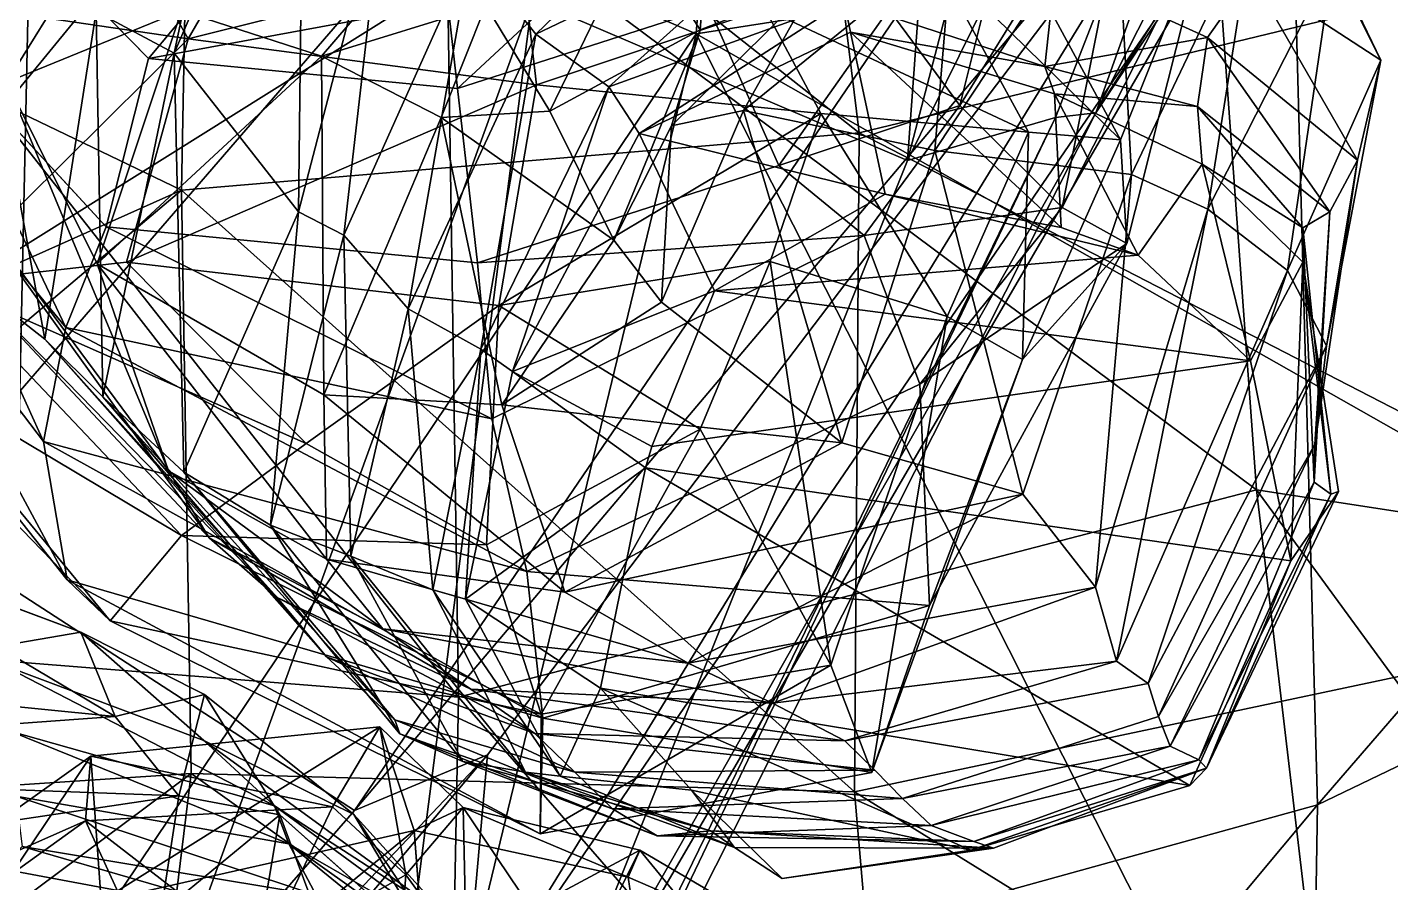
# Model space of a CAD drawing. Header units: metres. Extents: x -8 to 93, y -165 to 99.
# Drawn here: x 24.32 to 35.01, y -124.32 to -117.61 of the extents above; entities that cross this region are included whole.
import ezdxf

# ---------------------------------------------------------------- set-up
doc = ezdxf.new("R2010")
doc.units = ezdxf.units.M

msp = doc.modelspace()

# ---------------------------------------------------------------- linework, layer by layer
at = {"layer": 'jaw_half'}
for points in [[(39.76, -107.109, 193.821), (37.719, -108.407, 200.348), (32.701, -118.283, 196.191)], [(33.984, -116.352, 188.199), (39.76, -107.109, 193.821), (32.701, -118.283, 196.191)], [(26.175, -108.386, 171.943), (15.91, -119.017, 169.668), (22.696, -109.317, 174.711)], [(26.175, -108.386, 171.943), (18.688, -120.296, 166.086), (15.91, -119.017, 169.668)], [(26.175, -108.386, 171.943), (30.328, -110.686, 169.697), (18.688, -120.296, 166.086)], [(32.701, -118.283, 196.191), (37.719, -108.407, 200.348), (36.095, -108.789, 203.876)], [(31.224, -118.658, 203.717), (36.095, -108.789, 203.876), (33.353, -110.505, 206.402)], [(32.385, -118.321, 200.646), (36.095, -108.789, 203.876), (31.224, -118.658, 203.717)], [(32.701, -118.283, 196.191), (36.095, -108.789, 203.876), (32.385, -118.321, 200.646)], [(31.911, -109.213, 207.764), (28.282, -117.398, 205.736), (31.224, -118.658, 203.717)], [(31.911, -109.213, 207.764), (31.224, -118.658, 203.717), (33.353, -110.505, 206.402)], [(30.328, -110.686, 169.697), (22.14, -120.677, 164.868), (18.688, -120.296, 166.086)], [(30.328, -110.686, 169.697), (34.095, -113.192, 172.239), (22.14, -120.677, 164.868)], [(34.095, -113.192, 172.239), (26.889, -123.753, 167.434), (22.14, -120.677, 164.868)], [(26.889, -123.753, 167.434), (34.095, -113.192, 172.239), (33.814, -115.572, 175.606)], [(21.255, -114.807, 202.788), (20.747, -127.694, 203.071), (24.362, -115.969, 205.606)], [(26.889, -123.753, 167.434), (33.814, -115.572, 175.606), (27.932, -123.317, 172.394)], [(33.814, -115.572, 175.606), (33.984, -116.352, 188.199), (27.738, -125.483, 183.148)], [(27.932, -123.317, 172.394), (33.814, -115.572, 175.606), (27.738, -125.483, 183.148)], [(24.362, -115.969, 205.606), (20.747, -127.694, 203.071), (24.079, -128.976, 202.847)], [(24.362, -115.969, 205.606), (24.079, -128.976, 202.847), (28.282, -117.398, 205.736)], [(33.984, -116.352, 188.199), (32.701, -118.283, 196.191), (26.859, -128.573, 192.625)], [(27.738, -125.483, 183.148), (33.984, -116.352, 188.199), (26.859, -128.573, 192.625)], [(28.282, -117.398, 205.736), (24.079, -128.976, 202.847), (26.644, -130.106, 201.099)], [(28.282, -117.398, 205.736), (26.644, -130.106, 201.099), (31.224, -118.658, 203.717)], [(32.385, -118.321, 200.646), (31.224, -118.658, 203.717), (26.644, -130.106, 201.099)], [(26.883, -129.81, 197.184), (32.385, -118.321, 200.646), (26.644, -130.106, 201.099)], [(26.859, -128.573, 192.625), (32.701, -118.283, 196.191), (26.883, -129.81, 197.184)], [(32.701, -118.283, 196.191), (32.385, -118.321, 200.646), (26.883, -129.81, 197.184)], [(22.14, -120.677, 164.868), (26.889, -123.753, 167.434), (19.902, -131.774, 163.413)], [(19.902, -131.774, 163.413), (27.932, -123.317, 172.394), (20.911, -131.671, 168.383)], [(19.902, -131.774, 163.413), (26.889, -123.753, 167.434), (27.932, -123.317, 172.394)], [(20.911, -131.671, 168.383), (27.932, -123.317, 172.394), (27.738, -125.483, 183.148)]]:
    msp.add_3dface(points, dxfattribs=at)
at = {"layer": 'skull_half'}
for points in [[(53.764, -101.363, 382.024), (34.044, -109.155, 389.662), (34.438, -123.709, 382.25)], [(53.764, -101.363, 382.024), (34.438, -123.709, 382.25), (55.423, -113.615, 374.074)], [(30.716, -102.168, 320.492), (29.567, -117.665, 322.542), (24.015, -115.263, 318.595)], [(30.716, -102.168, 320.492), (38.823, -116.217, 324.121), (29.567, -117.665, 322.542)], [(34.044, -109.155, 389.662), (16.493, -110.781, 395.325), (17.375, -128.428, 384.974)], [(34.044, -109.155, 389.662), (17.375, -128.428, 384.974), (34.438, -123.709, 382.25)], [(33.269, -111.685, 283.866), (27.607, -116.501, 286.132), (33.96, -121.239, 281.895)], [(33.269, -111.685, 283.866), (39.059, -122.023, 279.622), (40.646, -117.193, 279.863)], [(33.269, -111.685, 283.866), (33.96, -121.239, 281.895), (39.059, -122.023, 279.622)], [(30.226, -113.402, 231.59), (30.845, -118.44, 230.343), (25.618, -114.316, 231.726)], [(30.226, -113.402, 231.59), (38.605, -116.563, 227.786), (30.845, -118.44, 230.343)], [(55.423, -113.615, 374.074), (34.438, -123.709, 382.25), (34.194, -138.712, 370.228)], [(55.423, -113.615, 374.074), (34.194, -138.712, 370.228), (48.934, -130.283, 366.137)], [(25.531, -118.891, 229.336), (18.562, -115.535, 238.881), (25.618, -114.316, 231.726)], [(25.618, -114.316, 231.726), (30.845, -118.44, 230.343), (25.531, -118.891, 229.336)], [(24.015, -115.263, 318.595), (29.567, -117.665, 322.542), (24.105, -125.794, 319.882)], [(25.531, -118.891, 229.336), (18.902, -121.853, 234.625), (18.562, -115.535, 238.881)], [(38.823, -116.217, 324.121), (39.76, -123.442, 326.764), (29.567, -117.665, 322.542)], [(27.704, -122.863, 284.941), (22.631, -116.421, 290.817), (21.694, -122.387, 291.095)], [(22.631, -116.421, 290.817), (27.704, -122.863, 284.941), (27.607, -116.501, 286.132)], [(27.607, -116.501, 286.132), (27.704, -122.863, 284.941), (33.96, -121.239, 281.895)], [(38.605, -116.563, 227.786), (37.935, -122.097, 226.424), (30.845, -118.44, 230.343)], [(29.567, -117.665, 322.542), (27.325, -126.907, 323.376), (24.105, -125.794, 319.882)], [(29.567, -117.665, 322.542), (33.543, -125.489, 326.207), (27.325, -126.907, 323.376)], [(29.567, -117.665, 322.542), (39.76, -123.442, 326.764), (33.543, -125.489, 326.207)], [(30.845, -118.44, 230.343), (30.808, -123.606, 228.582), (25.531, -118.891, 229.336)], [(30.845, -118.44, 230.343), (37.935, -122.097, 226.424), (30.808, -123.606, 228.582)], [(25.531, -118.891, 229.336), (19.662, -123.854, 233.014), (18.902, -121.853, 234.625)], [(25.531, -118.891, 229.336), (25.609, -123.462, 228.574), (19.662, -123.854, 233.014)], [(25.531, -118.891, 229.336), (30.808, -123.606, 228.582), (25.609, -123.462, 228.574)], [(33.96, -121.239, 281.895), (27.704, -122.863, 284.941), (35.166, -131.433, 280.982)], [(33.96, -121.239, 281.895), (41.901, -132.092, 279.395), (39.059, -122.023, 279.622)], [(33.96, -121.239, 281.895), (35.166, -131.433, 280.982), (41.901, -132.092, 279.395)], [(37.935, -122.097, 226.424), (37.233, -127.579, 224.933), (30.808, -123.606, 228.582)], [(21.694, -122.387, 291.095), (19.008, -129.822, 291.141), (27.529, -131.974, 285.837)], [(27.704, -122.863, 284.941), (21.694, -122.387, 291.095), (27.529, -131.974, 285.837)], [(27.704, -122.863, 284.941), (27.529, -131.974, 285.837), (35.166, -131.433, 280.982)], [(25.609, -123.462, 228.574), (19.746, -127.833, 231.604), (19.662, -123.854, 233.014)], [(25.609, -123.462, 228.574), (25.094, -127.674, 228.168), (19.746, -127.833, 231.604)], [(25.609, -123.462, 228.574), (31.139, -127.405, 227.27), (25.094, -127.674, 228.168)], [(25.609, -123.462, 228.574), (30.808, -123.606, 228.582), (31.139, -127.405, 227.27)], [(39.76, -123.442, 326.764), (39.206, -130.797, 327.62), (32.55, -132.897, 326.858)], [(39.76, -123.442, 326.764), (32.55, -132.897, 326.858), (33.543, -125.489, 326.207)], [(30.808, -123.606, 228.582), (37.233, -127.579, 224.933), (31.139, -127.405, 227.27)], [(34.438, -123.709, 382.25), (17.375, -128.428, 384.974), (17.987, -143.412, 371.145)], [(34.438, -123.709, 382.25), (17.987, -143.412, 371.145), (34.194, -138.712, 370.228)]]:
    msp.add_3dface(points, dxfattribs=at)
at = {"layer": 'teeth_lower_half'}
for points in [[(31.077, -117.473, 204.536), (32.292, -115.601, 206.006), (31.635, -118.227, 205.971)], [(31.635, -118.227, 205.971), (32.292, -115.601, 206.006), (33.044, -115.957, 208.109)], [(31.635, -118.227, 205.971), (33.044, -115.957, 208.109), (32.436, -119.027, 207.718)], [(32.436, -119.027, 207.718), (33.044, -115.957, 208.109), (33.586, -116.761, 211.168)], [(24.656, -116.05, 215.526), (23.799, -117.443, 214.642), (25.584, -117.703, 215.007)], [(24.656, -116.05, 215.526), (25.584, -117.703, 215.007), (26.066, -116.87, 215.261)], [(24.057, -116.62, 203.208), (25.877, -117.134, 202.712), (25.274, -117.859, 203.075)], [(32.895, -118.495, 213.171), (31.998, -116.839, 214.413), (31.418, -117.048, 214.98)], [(33.586, -116.761, 211.168), (31.998, -116.839, 214.413), (32.895, -118.495, 213.171)], [(32.436, -119.027, 207.718), (33.586, -116.761, 211.168), (32.945, -119.309, 210.855)], [(32.945, -119.309, 210.855), (33.586, -116.761, 211.168), (32.895, -118.495, 213.171)], [(26.066, -116.87, 215.261), (25.584, -117.703, 215.007), (28.197, -117.051, 215.013)], [(28.316, -118.064, 213.965), (28.197, -117.051, 215.013), (25.584, -117.703, 215.007)], [(28.818, -117.05, 202.384), (27.697, -118.094, 202.86), (27.62, -117.426, 202.472)], [(28.818, -117.05, 202.384), (29.666, -117.462, 202.636), (27.697, -118.094, 202.86)], [(30.105, -117.468, 215.195), (28.197, -117.051, 215.013), (28.316, -118.064, 213.965)], [(31.418, -117.048, 214.98), (30.105, -117.468, 215.195), (32.172, -118.436, 213.952)], [(32.895, -118.495, 213.171), (31.418, -117.048, 214.98), (32.172, -118.436, 213.952)], [(25.877, -117.134, 202.712), (27.62, -117.426, 202.472), (25.274, -117.859, 203.075)], [(23.799, -117.443, 214.642), (23.653, -119.617, 214.565), (25.584, -117.703, 215.007)], [(27.62, -117.426, 202.472), (27.697, -118.094, 202.86), (25.274, -117.859, 203.075)], [(30.544, -118.29, 214.501), (30.105, -117.468, 215.195), (28.316, -118.064, 213.965)], [(30.105, -117.468, 215.195), (30.544, -118.29, 214.501), (32.172, -118.436, 213.952)], [(31.077, -117.473, 204.536), (31.635, -118.227, 205.971), (30.215, -118.696, 204.73)], [(23.513, -117.63, 205.3), (24.626, -119.966, 207.243), (23.343, -118.414, 207.304)], [(24.942, -119.178, 205.265), (24.626, -119.966, 207.243), (23.513, -117.63, 205.3)], [(25.584, -117.703, 215.007), (23.653, -119.617, 214.565), (25.102, -119.454, 215.066)], [(25.584, -117.703, 215.007), (25.102, -119.454, 215.066), (28.316, -118.064, 213.965)], [(28.316, -118.064, 213.965), (25.102, -119.454, 215.066), (28.019, -119.795, 214.291)], [(28.316, -118.064, 213.965), (28.019, -119.795, 214.291), (30.544, -118.29, 214.501)], [(30.215, -118.696, 204.73), (31.635, -118.227, 205.971), (30.885, -119.245, 206.085)], [(31.635, -118.227, 205.971), (32.436, -119.027, 207.718), (30.885, -119.245, 206.085)], [(30.544, -118.29, 214.501), (28.019, -119.795, 214.291), (30.147, -119.449, 214.351)], [(30.544, -118.29, 214.501), (30.147, -119.449, 214.351), (31.536, -119.881, 214.009)], [(30.544, -118.29, 214.501), (31.536, -119.881, 214.009), (32.172, -118.436, 213.952)], [(23.343, -118.414, 207.304), (24.449, -120.861, 209.109), (23.077, -119.058, 209.305)], [(24.626, -119.966, 207.243), (24.449, -120.861, 209.109), (23.343, -118.414, 207.304)], [(32.125, -120.216, 213.112), (32.172, -118.436, 213.952), (31.536, -119.881, 214.009)], [(32.125, -120.216, 213.112), (32.895, -118.495, 213.171), (32.172, -118.436, 213.952)], [(32.945, -119.309, 210.855), (32.895, -118.495, 213.171), (32.125, -120.216, 213.112)], [(30.885, -119.245, 206.085), (27.852, -119.46, 205.007), (30.215, -118.696, 204.73)], [(23.077, -119.058, 209.305), (24.635, -121.944, 210.849), (22.863, -119.71, 211.106)], [(24.449, -120.861, 209.109), (24.635, -121.944, 210.849), (23.077, -119.058, 209.305)], [(30.885, -119.245, 206.085), (32.436, -119.027, 207.718), (31.32, -120.411, 207.651)], [(31.32, -120.411, 207.651), (32.436, -119.027, 207.718), (32.945, -119.309, 210.855)], [(27.966, -120.682, 206.977), (24.626, -119.966, 207.243), (24.942, -119.178, 205.265)], [(27.966, -120.682, 206.977), (24.942, -119.178, 205.265), (27.852, -119.46, 205.007)], [(30.885, -119.245, 206.085), (27.966, -120.682, 206.977), (27.852, -119.46, 205.007)], [(31.32, -120.411, 207.651), (32.945, -119.309, 210.855), (31.398, -122.145, 209.899)], [(31.398, -122.145, 209.899), (32.945, -119.309, 210.855), (32.125, -120.216, 213.112)], [(25.102, -119.454, 215.066), (23.653, -119.617, 214.565), (26.509, -120.875, 214.694)], [(25.102, -119.454, 215.066), (26.509, -120.875, 214.694), (28.019, -119.795, 214.291)], [(30.147, -119.449, 214.351), (28.019, -119.795, 214.291), (29.6, -120.763, 214.083)], [(30.147, -119.449, 214.351), (29.6, -120.763, 214.083), (30.623, -122.612, 213.693)], [(30.147, -119.449, 214.351), (30.623, -122.612, 213.693), (31.536, -119.881, 214.009)], [(25.533, -121.596, 214.243), (23.653, -119.617, 214.565), (22.672, -119.891, 213.291)], [(23.653, -119.617, 214.565), (25.533, -121.596, 214.243), (26.509, -120.875, 214.694)], [(22.863, -119.71, 211.106), (24.972, -122.265, 213.493), (22.672, -119.891, 213.291)], [(24.635, -121.944, 210.849), (24.972, -122.265, 213.493), (22.863, -119.71, 211.106)], [(28.019, -119.795, 214.291), (26.509, -120.875, 214.694), (27.923, -121.671, 213.657)], [(28.019, -119.795, 214.291), (27.923, -121.671, 213.657), (29.6, -120.763, 214.083)], [(22.672, -119.891, 213.291), (24.972, -122.265, 213.493), (25.533, -121.596, 214.243)], [(30.946, -123.455, 211.81), (31.536, -119.881, 214.009), (30.623, -122.612, 213.693)], [(30.946, -123.455, 211.81), (32.125, -120.216, 213.112), (31.536, -119.881, 214.009)], [(28.24, -121.88, 208.536), (24.449, -120.861, 209.109), (24.626, -119.966, 207.243)], [(28.24, -121.88, 208.536), (24.626, -119.966, 207.243), (27.966, -120.682, 206.977)], [(31.398, -122.145, 209.899), (32.125, -120.216, 213.112), (30.946, -123.455, 211.81)], [(31.398, -122.145, 209.899), (28.24, -121.88, 208.536), (31.32, -120.411, 207.651)], [(29.6, -120.763, 214.083), (27.923, -121.671, 213.657), (28.353, -122.996, 213.237)], [(29.6, -120.763, 214.083), (28.353, -122.996, 213.237), (30.623, -122.612, 213.693)], [(28.366, -123.028, 210.241), (24.449, -120.861, 209.109), (28.24, -121.88, 208.536)], [(28.366, -123.028, 210.241), (24.635, -121.944, 210.849), (24.449, -120.861, 209.109)], [(26.509, -120.875, 214.694), (25.533, -121.596, 214.243), (27.923, -121.671, 213.657)], [(28.353, -122.996, 213.237), (25.533, -121.596, 214.243), (24.972, -122.265, 213.493)], [(25.533, -121.596, 214.243), (28.353, -122.996, 213.237), (27.923, -121.671, 213.657)], [(24.743, -122.354, 201.68), (24.088, -122.468, 201.324), (23.481, -121.883, 201.808)], [(28.366, -123.028, 210.241), (28.345, -123.936, 212.391), (24.635, -121.944, 210.849)], [(28.345, -123.936, 212.391), (24.972, -122.265, 213.493), (24.635, -121.944, 210.849)], [(31.398, -122.145, 209.899), (28.366, -123.028, 210.241), (28.24, -121.88, 208.536)], [(31.398, -122.145, 209.899), (30.946, -123.455, 211.81), (28.366, -123.028, 210.241)], [(24.972, -122.265, 213.493), (28.345, -123.936, 212.391), (28.353, -122.996, 213.237)], [(25.011, -123.016, 200.768), (24.088, -122.468, 201.324), (24.743, -122.354, 201.68)], [(25.712, -122.843, 201.541), (25.011, -123.016, 200.768), (24.743, -122.354, 201.68)], [(19.784, -122.495, 200.809), (25.011, -123.016, 200.768), (19.507, -123.416, 200.717)], [(25.011, -123.016, 200.768), (19.784, -122.495, 200.809), (24.088, -122.468, 201.324)], [(26.26, -123.716, 205.544), (24.116, -122.606, 204.168), (24.19, -123.13, 205.685)], [(26.26, -123.716, 205.544), (25.708, -123.203, 204.016), (24.116, -122.606, 204.168)], [(30.946, -123.455, 211.81), (30.623, -122.612, 213.693), (28.345, -123.936, 212.391)], [(30.623, -122.612, 213.693), (28.353, -122.996, 213.237), (28.345, -123.936, 212.391)], [(25.712, -122.843, 201.541), (25.511, -123.637, 200.676), (25.011, -123.016, 200.768)], [(25.712, -122.843, 201.541), (26.304, -123.787, 201.281), (25.511, -123.637, 200.676)], [(25.011, -123.016, 200.768), (25.511, -123.637, 200.676), (19.507, -123.416, 200.717)], [(30.946, -123.455, 211.81), (28.345, -123.936, 212.391), (28.366, -123.028, 210.241)], [(26.373, -124.014, 207.192), (24.19, -123.13, 205.685), (24.234, -123.641, 207.46)], [(26.373, -124.014, 207.192), (26.26, -123.716, 205.544), (24.19, -123.13, 205.685)], [(27.619, -124.594, 205.37), (25.708, -123.203, 204.016), (26.26, -123.716, 205.544)], [(27.619, -124.594, 205.37), (26.884, -123.783, 203.754), (25.708, -123.203, 204.016)], [(19.507, -123.416, 200.717), (25.511, -123.637, 200.676), (19.621, -124.515, 200.902)], [(25.511, -123.637, 200.676), (25.371, -124.554, 200.308), (19.621, -124.515, 200.902)], [(26.589, -124.416, 209.941), (24.234, -123.641, 207.46), (24.284, -124.034, 209.947)], [(26.589, -124.416, 209.941), (26.373, -124.014, 207.192), (24.234, -123.641, 207.46)], [(25.511, -123.637, 200.676), (26.304, -123.787, 201.281), (25.371, -124.554, 200.308)], [(26.304, -123.787, 201.281), (26.089, -125.06, 200.663), (25.371, -124.554, 200.308)], [(26.089, -125.06, 200.663), (26.304, -123.787, 201.281), (27.18, -126.147, 202.061)], [(27.738, -124.797, 206.933), (26.26, -123.716, 205.544), (26.373, -124.014, 207.192)], [(27.738, -124.797, 206.933), (27.619, -124.594, 205.37), (26.26, -123.716, 205.544)], [(26.304, -123.787, 201.281), (27.53, -124.879, 203.276), (27.18, -126.147, 202.061)], [(26.884, -123.783, 203.754), (27.619, -124.594, 205.37), (28.121, -125.626, 204.594)], [(27.53, -124.879, 203.276), (26.884, -123.783, 203.754), (28.121, -125.626, 204.594)], [(26.263, -124.609, 211.296), (24.284, -124.034, 209.947), (24.124, -124.21, 211.213)], [(26.589, -124.416, 209.941), (24.284, -124.034, 209.947), (26.263, -124.609, 211.296)], [(28.001, -125.338, 209.928), (26.373, -124.014, 207.192), (26.589, -124.416, 209.941)], [(28.001, -125.338, 209.928), (27.738, -124.797, 206.933), (26.373, -124.014, 207.192)], [(25.132, -125.802, 213.453), (24.124, -124.21, 211.213), (23.816, -125.114, 213.607)], [(26.263, -124.609, 211.296), (24.124, -124.21, 211.213), (25.132, -125.802, 213.453)]]:
    msp.add_3dface(points, dxfattribs=at)
at = {"layer": 'teeth_lower_half', "invisible_edges": 1}
for points in [[(24.057, -116.62, 203.208), (24.942, -119.178, 205.265), (23.513, -117.63, 205.3)], [(24.942, -119.178, 205.265), (24.057, -116.62, 203.208), (25.274, -117.859, 203.075)], [(29.666, -117.462, 202.636), (27.852, -119.46, 205.007), (27.697, -118.094, 202.86)], [(27.852, -119.46, 205.007), (29.666, -117.462, 202.636), (30.215, -118.696, 204.73)], [(29.666, -117.462, 202.636), (31.077, -117.473, 204.536), (30.215, -118.696, 204.73)], [(25.274, -117.859, 203.075), (27.852, -119.46, 205.007), (24.942, -119.178, 205.265)], [(27.852, -119.46, 205.007), (25.274, -117.859, 203.075), (27.697, -118.094, 202.86)], [(30.885, -119.245, 206.085), (28.24, -121.88, 208.536), (27.966, -120.682, 206.977)], [(28.24, -121.88, 208.536), (30.885, -119.245, 206.085), (31.32, -120.411, 207.651)], [(24.116, -122.606, 204.168), (24.743, -122.354, 201.68), (23.481, -121.883, 201.808)], [(24.743, -122.354, 201.68), (24.116, -122.606, 204.168), (25.708, -123.203, 204.016)], [(25.708, -123.203, 204.016), (25.712, -122.843, 201.541), (24.743, -122.354, 201.68)], [(25.712, -122.843, 201.541), (25.708, -123.203, 204.016), (26.884, -123.783, 203.754)], [(27.53, -124.879, 203.276), (25.712, -122.843, 201.541), (26.884, -123.783, 203.754)], [(25.712, -122.843, 201.541), (27.53, -124.879, 203.276), (26.304, -123.787, 201.281)]]:
    msp.add_3dface(points, dxfattribs=at)
at = {"layer": 'teeth_upper_half'}
for points in [[(26.032, -115.181, 222.542), (24.862, -117.489, 222.909), (25.474, -117.817, 223.967)], [(26.032, -115.181, 222.542), (25.474, -117.817, 223.967), (26.49, -115.47, 223.955)], [(26.49, -115.47, 223.955), (25.474, -117.817, 223.967), (26.449, -119.059, 226.527)], [(26.49, -115.47, 223.955), (26.449, -119.059, 226.527), (27.124, -116.468, 225.717)], [(30.242, -115.801, 226.56), (27.797, -117.026, 226.852), (28.311, -117.668, 228.183)], [(30.519, -116.611, 228.171), (30.242, -115.801, 226.56), (28.311, -117.668, 228.183)], [(34.936, -117.87, 222.733), (34.014, -115.956, 223.963), (33.92, -117.208, 225.525)], [(34.557, -117.115, 220.736), (34.014, -115.956, 223.963), (34.936, -117.87, 222.733)], [(29.598, -117.633, 216.722), (29.104, -116.861, 217.623), (29.717, -116.101, 216.898)], [(29.717, -116.101, 216.898), (30.486, -117.289, 216.902), (29.598, -117.633, 216.722)], [(23.805, -119.547, 220.324), (24.46, -120.059, 221.747), (23.806, -116.475, 221.071)], [(23.806, -116.475, 221.071), (24.46, -120.059, 221.747), (24.862, -117.489, 222.909)], [(27.124, -116.468, 225.717), (26.449, -119.059, 226.527), (26.806, -119.242, 226.51)], [(27.124, -116.468, 225.717), (26.806, -119.242, 226.51), (27.797, -117.026, 226.852)], [(32.856, -116.439, 217.945), (31.438, -118.579, 216.174), (31.574, -116.938, 216.638)], [(31.438, -118.579, 216.174), (32.856, -116.439, 217.945), (32.98, -118.766, 217.777)], [(32.98, -118.766, 217.777), (32.856, -116.439, 217.945), (33.94, -116.755, 219.289)], [(30.519, -116.611, 228.171), (28.311, -117.668, 228.183), (28.882, -118.079, 229.375)], [(30.729, -117.415, 229.114), (30.519, -116.611, 228.171), (28.882, -118.079, 229.375)], [(24.033, -116.705, 218.958), (24.862, -116.913, 218.091), (24.163, -118.044, 218.448)], [(32.98, -118.766, 217.777), (33.94, -116.755, 219.289), (33.58, -119.038, 218.715)], [(33.58, -119.038, 218.715), (33.94, -116.755, 219.289), (34.557, -117.115, 220.736)], [(24.862, -116.913, 218.091), (25.533, -117.484, 217.379), (24.163, -118.044, 218.448)], [(29.104, -116.861, 217.623), (28.421, -118.271, 216.794), (27.918, -117.442, 217.531)], [(29.104, -116.861, 217.623), (29.598, -117.633, 216.722), (28.421, -118.271, 216.794)], [(31.574, -116.938, 216.638), (29.939, -118.265, 216.145), (30.486, -117.289, 216.902)], [(31.574, -116.938, 216.638), (31.438, -118.579, 216.174), (29.939, -118.265, 216.145)], [(27.355, -116.996, 217.951), (26.63, -117.839, 217.084), (25.533, -117.484, 217.379)], [(27.355, -116.996, 217.951), (27.918, -117.442, 217.531), (26.63, -117.839, 217.084)], [(26.806, -119.242, 226.51), (27.309, -119.819, 227.856), (27.797, -117.026, 226.852)], [(27.797, -117.026, 226.852), (27.309, -119.819, 227.856), (28.311, -117.668, 228.183)], [(32.385, -117.149, 227.616), (30.729, -117.415, 229.114), (32.3, -117.92, 228.513)], [(33.576, -117.692, 227.1), (32.385, -117.149, 227.616), (32.3, -117.92, 228.513)], [(33.92, -117.208, 225.525), (32.385, -117.149, 227.616), (33.576, -117.692, 227.1)], [(33.58, -119.038, 218.715), (34.557, -117.115, 220.736), (34.205, -119.52, 220.283)], [(34.205, -119.52, 220.283), (34.557, -117.115, 220.736), (34.936, -117.87, 222.733)], [(34.754, -118.655, 224.7), (33.92, -117.208, 225.525), (33.576, -117.692, 227.1)], [(34.936, -117.87, 222.733), (33.92, -117.208, 225.525), (34.754, -118.655, 224.7)], [(30.486, -117.289, 216.902), (29.939, -118.265, 216.145), (29.375, -118.386, 216.401)], [(30.486, -117.289, 216.902), (29.375, -118.386, 216.401), (29.598, -117.633, 216.722)], [(25.533, -117.484, 217.379), (24.871, -119.467, 217.98), (24.163, -118.044, 218.448)], [(24.46, -120.059, 221.747), (24.915, -120.511, 222.999), (24.862, -117.489, 222.909)], [(24.862, -117.489, 222.909), (24.915, -120.511, 222.999), (25.474, -117.817, 223.967)], [(25.533, -117.484, 217.379), (26.63, -117.839, 217.084), (24.871, -119.467, 217.98)], [(27.918, -117.442, 217.531), (27.569, -118.32, 217.089), (26.63, -117.839, 217.084)], [(27.918, -117.442, 217.531), (28.421, -118.271, 216.794), (27.569, -118.32, 217.089)], [(30.729, -117.415, 229.114), (28.882, -118.079, 229.375), (29.12, -118.445, 229.899)], [(30.777, -117.651, 229.425), (30.729, -117.415, 229.114), (29.12, -118.445, 229.899)], [(32.3, -117.92, 228.513), (30.729, -117.415, 229.114), (30.777, -117.651, 229.425)], [(27.309, -119.819, 227.856), (27.879, -120.135, 229.11), (28.311, -117.668, 228.183)], [(28.311, -117.668, 228.183), (27.879, -120.135, 229.11), (28.882, -118.079, 229.375)], [(29.598, -117.633, 216.722), (28.923, -119.283, 216.378), (28.421, -118.271, 216.794)], [(28.923, -119.283, 216.378), (29.598, -117.633, 216.722), (29.375, -118.386, 216.401)], [(31.05, -118.922, 230.949), (30.777, -117.651, 229.425), (29.12, -118.445, 229.899)], [(32.43, -119.182, 230.516), (32.376, -118.135, 229.083), (30.777, -117.651, 229.425)], [(32.43, -119.182, 230.516), (30.777, -117.651, 229.425), (31.05, -118.922, 230.949)], [(32.376, -118.135, 229.083), (32.3, -117.92, 228.513), (30.777, -117.651, 229.425)], [(33.576, -117.692, 227.1), (32.3, -117.92, 228.513), (33.499, -118.233, 227.877)], [(34.535, -119.059, 225.974), (33.576, -117.692, 227.1), (33.499, -118.233, 227.877)], [(34.754, -118.655, 224.7), (33.576, -117.692, 227.1), (34.535, -119.059, 225.974)], [(26.63, -117.839, 217.084), (26.648, -120.494, 217.181), (24.871, -119.467, 217.98)], [(24.915, -120.511, 222.999), (25.55, -121.1, 224.677), (25.474, -117.817, 223.967)], [(25.474, -117.817, 223.967), (25.55, -121.1, 224.677), (26.449, -119.059, 226.527)], [(26.63, -117.839, 217.084), (27.569, -118.32, 217.089), (26.648, -120.494, 217.181)], [(34.205, -119.52, 220.283), (34.936, -117.87, 222.733), (34.511, -120.109, 222.02)], [(34.511, -120.109, 222.02), (34.936, -117.87, 222.733), (34.754, -118.655, 224.7)], [(33.499, -118.233, 227.877), (32.3, -117.92, 228.513), (32.376, -118.135, 229.083)], [(25.431, -121.089, 218.345), (23.478, -118.459, 219.627), (24.163, -118.044, 218.448)], [(24.871, -119.467, 217.98), (25.431, -121.089, 218.345), (24.163, -118.044, 218.448)], [(27.879, -120.135, 229.11), (28.127, -120.312, 229.576), (28.882, -118.079, 229.375)], [(28.882, -118.079, 229.375), (28.127, -120.312, 229.576), (29.12, -118.445, 229.899)], [(33.535, -118.686, 228.552), (32.376, -118.135, 229.083), (33.034, -119.4, 230.175)], [(33.034, -119.4, 230.175), (32.376, -118.135, 229.083), (32.43, -119.182, 230.516)], [(33.535, -118.686, 228.552), (33.499, -118.233, 227.877), (32.376, -118.135, 229.083)], [(34.323, -119.185, 227.072), (33.499, -118.233, 227.877), (33.535, -118.686, 228.552)], [(34.535, -119.059, 225.974), (33.499, -118.233, 227.877), (34.323, -119.185, 227.072)], [(27.569, -118.32, 217.089), (28.044, -120.573, 216.547), (26.648, -120.494, 217.181)], [(28.421, -118.271, 216.794), (28.923, -119.283, 216.378), (27.569, -118.32, 217.089)], [(27.569, -118.32, 217.089), (28.923, -119.283, 216.378), (28.044, -120.573, 216.547)], [(29.939, -118.265, 216.145), (30.709, -120.871, 215.764), (29.296, -119.768, 215.98)], [(29.939, -118.265, 216.145), (29.296, -119.768, 215.98), (29.375, -118.386, 216.401)], [(29.939, -118.265, 216.145), (31.438, -118.579, 216.174), (30.709, -120.871, 215.764)], [(28.127, -120.312, 229.576), (29.712, -119.68, 231.325), (29.12, -118.445, 229.899)], [(29.375, -118.386, 216.401), (29.296, -119.768, 215.98), (28.923, -119.283, 216.378)], [(31.05, -118.922, 230.949), (29.12, -118.445, 229.899), (29.712, -119.68, 231.325)], [(25.749, -121.616, 219.306), (23.805, -119.547, 220.324), (23.478, -118.459, 219.627)], [(25.431, -121.089, 218.345), (25.749, -121.616, 219.306), (23.478, -118.459, 219.627)], [(31.438, -118.579, 216.174), (32.129, -121.273, 216.902), (30.709, -120.871, 215.764)], [(31.438, -118.579, 216.174), (32.98, -118.766, 217.777), (32.129, -121.273, 216.902)], [(34.511, -120.109, 222.02), (34.754, -118.655, 224.7), (34.417, -120.883, 223.703)], [(34.417, -120.883, 223.703), (34.754, -118.655, 224.7), (34.535, -119.059, 225.974)], [(32.129, -121.273, 216.902), (32.98, -118.766, 217.777), (32.698, -122.001, 218.364)], [(32.98, -118.766, 217.777), (33.58, -119.038, 218.715), (32.698, -122.001, 218.364)], [(33.535, -118.686, 228.552), (33.034, -119.4, 230.175), (33.915, -120.227, 229.677)], [(34.323, -119.453, 227.835), (33.535, -118.686, 228.552), (33.915, -120.227, 229.677)], [(34.323, -119.185, 227.072), (33.535, -118.686, 228.552), (34.323, -119.453, 227.835)], [(31.05, -118.922, 230.949), (29.712, -119.68, 231.325), (33.034, -119.4, 230.175)], [(33.034, -119.4, 230.175), (32.43, -119.182, 230.516), (31.05, -118.922, 230.949)], [(25.55, -121.1, 224.677), (26.231, -121.517, 226.024), (26.449, -119.059, 226.527)], [(26.449, -119.059, 226.527), (26.231, -121.517, 226.024), (26.806, -119.242, 226.51)], [(32.698, -122.001, 218.364), (33.58, -119.038, 218.715), (32.864, -122.582, 219.945)], [(33.58, -119.038, 218.715), (34.205, -119.52, 220.283), (32.864, -122.582, 219.945)], [(34.413, -121.18, 225.183), (34.535, -119.059, 225.974), (34.323, -119.185, 227.072)], [(34.417, -120.883, 223.703), (34.535, -119.059, 225.974), (34.413, -121.18, 225.183)], [(34.544, -121.272, 226.334), (34.323, -119.185, 227.072), (34.323, -119.453, 227.835)], [(34.413, -121.18, 225.183), (34.323, -119.185, 227.072), (34.544, -121.272, 226.334)], [(26.231, -121.517, 226.024), (26.86, -121.76, 227.483), (26.806, -119.242, 226.51)], [(26.806, -119.242, 226.51), (26.86, -121.76, 227.483), (27.309, -119.819, 227.856)], [(28.923, -119.283, 216.378), (29.296, -119.768, 215.98), (28.044, -120.573, 216.547)], [(33.034, -119.4, 230.175), (29.712, -119.68, 231.325), (33.915, -120.227, 229.677)], [(24.871, -119.467, 217.98), (26.648, -120.494, 217.181), (26.668, -121.781, 217.46)], [(26.668, -121.781, 217.46), (25.431, -121.089, 218.345), (24.871, -119.467, 217.98)], [(32.864, -122.582, 219.945), (34.205, -119.52, 220.283), (33.111, -122.756, 221.72)], [(34.205, -119.52, 220.283), (34.511, -120.109, 222.02), (33.111, -122.756, 221.72)], [(34.323, -119.453, 227.835), (33.915, -120.227, 229.677), (34.231, -121.795, 229.09)], [(34.605, -121.253, 227.176), (34.323, -119.453, 227.835), (34.231, -121.795, 229.09)], [(34.544, -121.272, 226.334), (34.323, -119.453, 227.835), (34.605, -121.253, 227.176)], [(26.283, -122.082, 220.27), (24.46, -120.059, 221.747), (23.805, -119.547, 220.324)], [(25.749, -121.616, 219.306), (26.283, -122.082, 220.27), (23.805, -119.547, 220.324)], [(28.127, -120.312, 229.576), (29.22, -120.898, 231.017), (29.712, -119.68, 231.325)], [(29.712, -119.68, 231.325), (29.22, -120.898, 231.017), (33.915, -120.227, 229.677)], [(26.86, -121.76, 227.483), (27.502, -122.023, 228.702), (27.309, -119.819, 227.856)], [(27.309, -119.819, 227.856), (27.502, -122.023, 228.702), (27.879, -120.135, 229.11)], [(29.296, -119.768, 215.98), (30.709, -120.871, 215.764), (28.044, -120.573, 216.547)], [(26.283, -122.082, 220.27), (26.669, -122.548, 221.594), (24.46, -120.059, 221.747)], [(26.669, -122.548, 221.594), (24.915, -120.511, 222.999), (24.46, -120.059, 221.747)], [(27.502, -122.023, 228.702), (27.759, -122.097, 229.158), (27.879, -120.135, 229.11)], [(27.879, -120.135, 229.11), (27.759, -122.097, 229.158), (28.127, -120.312, 229.576)], [(33.111, -122.756, 221.72), (34.511, -120.109, 222.02), (33.192, -123.016, 223.326)], [(34.511, -120.109, 222.02), (34.417, -120.883, 223.703), (33.192, -123.016, 223.326)], [(27.759, -122.097, 229.158), (29.169, -121.067, 230.982), (28.127, -120.312, 229.576)], [(28.127, -120.312, 229.576), (29.169, -121.067, 230.982), (29.22, -120.898, 231.017)], [(24.915, -120.511, 222.999), (27.206, -123.041, 223.279), (25.55, -121.1, 224.677)], [(26.669, -122.548, 221.594), (27.206, -123.041, 223.279), (24.915, -120.511, 222.999)], [(26.648, -120.494, 217.181), (28.538, -122.04, 216.59), (26.668, -121.781, 217.46)], [(26.648, -120.494, 217.181), (28.044, -120.573, 216.547), (28.538, -122.04, 216.59)], [(28.044, -120.573, 216.547), (30.709, -120.871, 215.764), (28.538, -122.04, 216.59)], [(32.129, -121.273, 216.902), (28.538, -122.04, 216.59), (30.709, -120.871, 215.764)], [(33.192, -123.016, 223.326), (34.417, -120.883, 223.703), (33.285, -123.248, 224.889)], [(34.417, -120.883, 223.703), (34.413, -121.18, 225.183), (33.285, -123.248, 224.889)], [(27.111, -122.329, 218.547), (25.431, -121.089, 218.345), (26.668, -121.781, 217.46)], [(27.111, -122.329, 218.547), (25.749, -121.616, 219.306), (25.431, -121.089, 218.345)], [(27.206, -123.041, 223.279), (27.245, -123.152, 225.006), (25.55, -121.1, 224.677)], [(25.55, -121.1, 224.677), (27.245, -123.152, 225.006), (26.231, -121.517, 226.024)], [(27.759, -122.097, 229.158), (28.817, -122.794, 230.569), (29.169, -121.067, 230.982)], [(29.169, -121.067, 230.982), (28.817, -122.794, 230.569), (33.438, -123.557, 229.045)], [(29.169, -121.067, 230.982), (33.438, -123.557, 229.045), (34.231, -121.795, 229.09)], [(33.285, -123.248, 224.889), (34.413, -121.18, 225.183), (33.508, -123.354, 226.272)], [(34.413, -121.18, 225.183), (34.544, -121.272, 226.334), (33.508, -123.354, 226.272)], [(32.129, -121.273, 216.902), (29.504, -122.597, 217.839), (28.538, -122.04, 216.59)], [(32.698, -122.001, 218.364), (29.504, -122.597, 217.839), (32.129, -121.273, 216.902)], [(33.508, -123.354, 226.272), (34.544, -121.272, 226.334), (33.568, -123.42, 226.818)], [(33.568, -123.42, 226.818), (34.605, -121.253, 227.176), (34.231, -121.795, 229.09)], [(34.544, -121.272, 226.334), (34.605, -121.253, 227.176), (33.568, -123.42, 226.818)], [(26.231, -121.517, 226.024), (27.738, -123.367, 226.584), (26.86, -121.76, 227.483)], [(27.245, -123.152, 225.006), (27.738, -123.367, 226.584), (26.231, -121.517, 226.024)], [(27.802, -122.801, 219.648), (25.749, -121.616, 219.306), (27.111, -122.329, 218.547)], [(27.802, -122.801, 219.648), (26.283, -122.082, 220.27), (25.749, -121.616, 219.306)], [(27.738, -123.367, 226.584), (28.23, -123.453, 227.85), (26.86, -121.76, 227.483)], [(26.86, -121.76, 227.483), (28.23, -123.453, 227.85), (27.502, -122.023, 228.702)], [(29.504, -122.597, 217.839), (26.668, -121.781, 217.46), (28.538, -122.04, 216.59)], [(29.504, -122.597, 217.839), (27.111, -122.329, 218.547), (26.668, -121.781, 217.46)], [(33.568, -123.42, 226.818), (34.231, -121.795, 229.09), (33.438, -123.557, 229.045)], [(28.302, -123.149, 220.989), (26.669, -122.548, 221.594), (26.283, -122.082, 220.27)], [(28.302, -123.149, 220.989), (26.283, -122.082, 220.27), (27.802, -122.801, 219.648)], [(28.23, -123.453, 227.85), (28.5, -123.482, 228.632), (27.502, -122.023, 228.702)], [(28.5, -123.482, 228.632), (27.759, -122.097, 229.158), (27.502, -122.023, 228.702)], [(32.698, -122.001, 218.364), (30.167, -122.91, 218.881), (29.504, -122.597, 217.839)], [(32.864, -122.582, 219.945), (30.167, -122.91, 218.881), (32.698, -122.001, 218.364)], [(28.5, -123.482, 228.632), (28.817, -122.794, 230.569), (27.759, -122.097, 229.158)], [(30.167, -122.91, 218.881), (27.111, -122.329, 218.547), (29.504, -122.597, 217.839)], [(30.167, -122.91, 218.881), (27.802, -122.801, 219.648), (27.111, -122.329, 218.547)], [(28.616, -123.453, 222.662), (27.206, -123.041, 223.279), (26.669, -122.548, 221.594)], [(28.616, -123.453, 222.662), (26.669, -122.548, 221.594), (28.302, -123.149, 220.989)], [(32.864, -122.582, 219.945), (30.734, -123.205, 220.376), (30.167, -122.91, 218.881)], [(33.111, -122.756, 221.72), (30.734, -123.205, 220.376), (32.864, -122.582, 219.945)], [(30.734, -123.205, 220.376), (27.802, -122.801, 219.648), (30.167, -122.91, 218.881)], [(30.734, -123.205, 220.376), (28.302, -123.149, 220.989), (27.802, -122.801, 219.648)], [(29.531, -123.592, 230.111), (28.817, -122.794, 230.569), (28.5, -123.482, 228.632)], [(28.817, -122.794, 230.569), (29.531, -123.592, 230.111), (31.721, -124.062, 229.132)], [(28.817, -122.794, 230.569), (31.721, -124.062, 229.132), (33.438, -123.557, 229.045)], [(28.911, -123.739, 224.248), (27.206, -123.041, 223.279), (28.616, -123.453, 222.662)], [(28.911, -123.739, 224.248), (27.245, -123.152, 225.006), (27.206, -123.041, 223.279)], [(33.285, -123.248, 224.889), (31.186, -123.657, 223.665), (33.192, -123.016, 223.326)], [(27.087, -123.097, 216.776), (24.82, -123.327, 218.459), (24.901, -124.464, 220.301)], [(27.087, -123.097, 216.776), (26.717, -123.724, 216.128), (24.82, -123.327, 218.459)], [(27.357, -123.908, 220.069), (27.087, -123.097, 216.776), (24.901, -124.464, 220.301)], [(27.087, -123.097, 216.776), (27.291, -124.256, 215.718), (26.717, -123.724, 216.128)], [(27.74, -123.73, 216.139), (27.087, -123.097, 216.776), (27.357, -123.908, 220.069)], [(27.087, -123.097, 216.776), (27.74, -123.73, 216.139), (27.291, -124.256, 215.718)], [(29.261, -123.951, 225.899), (27.738, -123.367, 226.584), (27.245, -123.152, 225.006)], [(29.261, -123.951, 225.899), (27.245, -123.152, 225.006), (28.911, -123.739, 224.248)], [(30.969, -123.437, 222.065), (28.302, -123.149, 220.989), (30.734, -123.205, 220.376)], [(30.969, -123.437, 222.065), (28.616, -123.453, 222.662), (28.302, -123.149, 220.989)], [(33.285, -123.248, 224.889), (31.411, -123.869, 225.22), (31.186, -123.657, 223.665)], [(33.508, -123.354, 226.272), (31.411, -123.869, 225.22), (33.285, -123.248, 224.889)], [(24.82, -123.327, 218.459), (23.009, -124.615, 218.635), (23.488, -125.301, 220.201)], [(24.82, -123.327, 218.459), (24.779, -123.833, 217.219), (23.009, -124.615, 218.635)], [(24.901, -124.464, 220.301), (24.82, -123.327, 218.459), (23.488, -125.301, 220.201)], [(26.717, -123.724, 216.128), (24.779, -123.833, 217.219), (24.82, -123.327, 218.459)], [(29.679, -123.911, 227.21), (27.738, -123.367, 226.584), (29.261, -123.951, 225.899)], [(29.679, -123.911, 227.21), (28.23, -123.453, 227.85), (27.738, -123.367, 226.584)], [(33.508, -123.354, 226.272), (31.744, -123.996, 226.6), (31.411, -123.869, 225.22)], [(33.568, -123.42, 226.818), (31.744, -123.996, 226.6), (33.508, -123.354, 226.272)], [(29.867, -124.042, 228.001), (28.23, -123.453, 227.85), (29.679, -123.911, 227.21)], [(29.867, -124.042, 228.001), (28.5, -123.482, 228.632), (28.23, -123.453, 227.85)], [(31.186, -123.657, 223.665), (28.616, -123.453, 222.662), (30.969, -123.437, 222.065)], [(31.186, -123.657, 223.665), (28.911, -123.739, 224.248), (28.616, -123.453, 222.662)], [(33.568, -123.42, 226.818), (31.721, -124.062, 229.132), (31.898, -124.048, 227.211)], [(33.568, -123.42, 226.818), (33.438, -123.557, 229.045), (31.721, -124.062, 229.132)], [(33.568, -123.42, 226.818), (31.898, -124.048, 227.211), (31.744, -123.996, 226.6)], [(29.867, -124.042, 228.001), (29.531, -123.592, 230.111), (28.5, -123.482, 228.632)], [(31.411, -123.869, 225.22), (28.911, -123.739, 224.248), (31.186, -123.657, 223.665)], [(30.243, -124.286, 229.527), (29.531, -123.592, 230.111), (29.867, -124.042, 228.001)], [(29.531, -123.592, 230.111), (30.243, -124.286, 229.527), (31.721, -124.062, 229.132)], [(26.717, -123.724, 216.128), (26.158, -124.896, 216.45), (24.779, -123.833, 217.219)], [(26.717, -123.724, 216.128), (27.291, -124.256, 215.718), (26.158, -124.896, 216.45)], [(27.74, -123.73, 216.139), (27.767, -124.91, 215.334), (27.291, -124.256, 215.718)], [(29.035, -124.275, 219.386), (27.74, -123.73, 216.139), (27.357, -123.908, 220.069)], [(29.127, -124.062, 216.785), (27.74, -123.73, 216.139), (29.035, -124.275, 219.386)], [(27.74, -123.73, 216.139), (28.273, -124.521, 215.546), (27.767, -124.91, 215.334)], [(29.127, -124.062, 216.785), (28.273, -124.521, 215.546), (27.74, -123.73, 216.139)], [(31.411, -123.869, 225.22), (29.261, -123.951, 225.899), (28.911, -123.739, 224.248)], [(24.779, -123.833, 217.219), (23.352, -124.859, 217.375), (23.009, -124.615, 218.635)], [(24.779, -123.833, 217.219), (25.278, -124.929, 216.665), (23.352, -124.859, 217.375)], [(24.779, -123.833, 217.219), (26.158, -124.896, 216.45), (25.278, -124.929, 216.665)], [(31.744, -123.996, 226.6), (29.261, -123.951, 225.899), (31.411, -123.869, 225.22)], [(27.357, -123.908, 220.069), (24.901, -124.464, 220.301), (25.481, -125.445, 222.561)], [(27.433, -124.909, 221.886), (27.357, -123.908, 220.069), (25.481, -125.445, 222.561)], [(31.744, -123.996, 226.6), (29.679, -123.911, 227.21), (29.261, -123.951, 225.899)], [(31.898, -124.048, 227.211), (29.679, -123.911, 227.21), (31.744, -123.996, 226.6)], [(31.898, -124.048, 227.211), (29.867, -124.042, 228.001), (29.679, -123.911, 227.21)], [(29.127, -124.062, 216.785), (28.568, -125.171, 215.215), (28.273, -124.521, 215.546)], [(29.848, -124.943, 216.453), (28.568, -125.171, 215.215), (29.127, -124.062, 216.785)], [(30.756, -125.02, 218.46), (29.127, -124.062, 216.785), (29.035, -124.275, 219.386)], [(29.848, -124.943, 216.453), (29.127, -124.062, 216.785), (30.756, -125.02, 218.46)], [(31.898, -124.048, 227.211), (30.243, -124.286, 229.527), (29.867, -124.042, 228.001)], [(31.898, -124.048, 227.211), (31.721, -124.062, 229.132), (30.243, -124.286, 229.527)], [(27.291, -124.256, 215.718), (27.201, -125.457, 215.651), (26.158, -124.896, 216.45)], [(27.291, -124.256, 215.718), (27.767, -124.91, 215.334), (27.201, -125.457, 215.651)], [(30.756, -125.02, 218.46), (29.035, -124.275, 219.386), (29.157, -125.122, 220.875)]]:
    msp.add_3dface(points, dxfattribs=at)
for points, invisible_edges in [([(33.915, -120.227, 229.677), (29.169, -121.067, 230.982), (34.231, -121.795, 229.09)], 1), ([(29.169, -121.067, 230.982), (33.915, -120.227, 229.677), (29.22, -120.898, 231.017)], 1), ([(33.111, -122.756, 221.72), (30.969, -123.437, 222.065), (30.734, -123.205, 220.376)], 1), ([(30.969, -123.437, 222.065), (33.111, -122.756, 221.72), (31.186, -123.657, 223.665)], 3), ([(31.186, -123.657, 223.665), (33.111, -122.756, 221.72), (33.192, -123.016, 223.326)], 1), ([(27.433, -124.909, 221.886), (29.035, -124.275, 219.386), (27.357, -123.908, 220.069)], 1), ([(29.035, -124.275, 219.386), (27.433, -124.909, 221.886), (29.157, -125.122, 220.875)], 1)]:
    msp.add_3dface(points, dxfattribs=dict(at, invisible_edges=invisible_edges))

doc.saveas('drawing.dxf')
